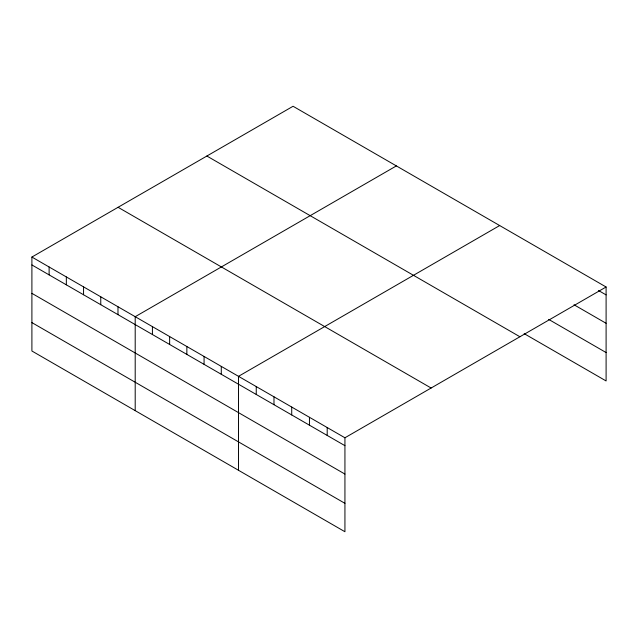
<?xml version="1.0" encoding="UTF-8"?>
<svg xmlns="http://www.w3.org/2000/svg" width="638" height="638" viewBox="0 0 638 638"><rect width="100%" height="100%" fill="white"/><g stroke="black" fill="none" stroke-linecap="round" stroke-linejoin="round"><path stroke-width="0.96" d="M31.9 257.05L344.935 437.78L344.935 531.733L31.9 351.004L31.9 257.05L293.065 106.267L606.1 286.996L606.1 380.95L524.165 333.642M396.365 165.912L135.2 316.695L135.2 410.641M499.666 225.549L238.5 376.332L238.5 470.286M344.935 437.78L606.1 286.996M598.5 290.505L606.1 294.892M574.001 304.757L606.1 323.291M548.664 319.391L606.1 352.551M206.879 156.031L519.914 336.76M118.086 207.294L431.121 388.024M31.9 264.945L344.935 445.675M31.9 293.344L344.935 474.074M31.9 322.605L344.935 503.334M327.198 427.54L327.198 435.435M309.454 417.3L309.454 425.195M291.718 407.06L291.718 414.947M273.981 396.812L273.981 404.707M256.245 386.572L256.245 394.467M221.282 366.395L221.282 374.291M204.072 356.451L204.072 364.346M186.854 346.514L186.854 354.409M169.636 336.577L169.636 344.464M152.418 326.632L152.418 334.527M117.982 306.75L117.982 314.646M100.764 296.814L100.764 304.709M83.554 286.877L83.554 294.764M66.336 276.932L66.336 284.827M49.118 266.995L49.118 274.882"/></g></svg>
